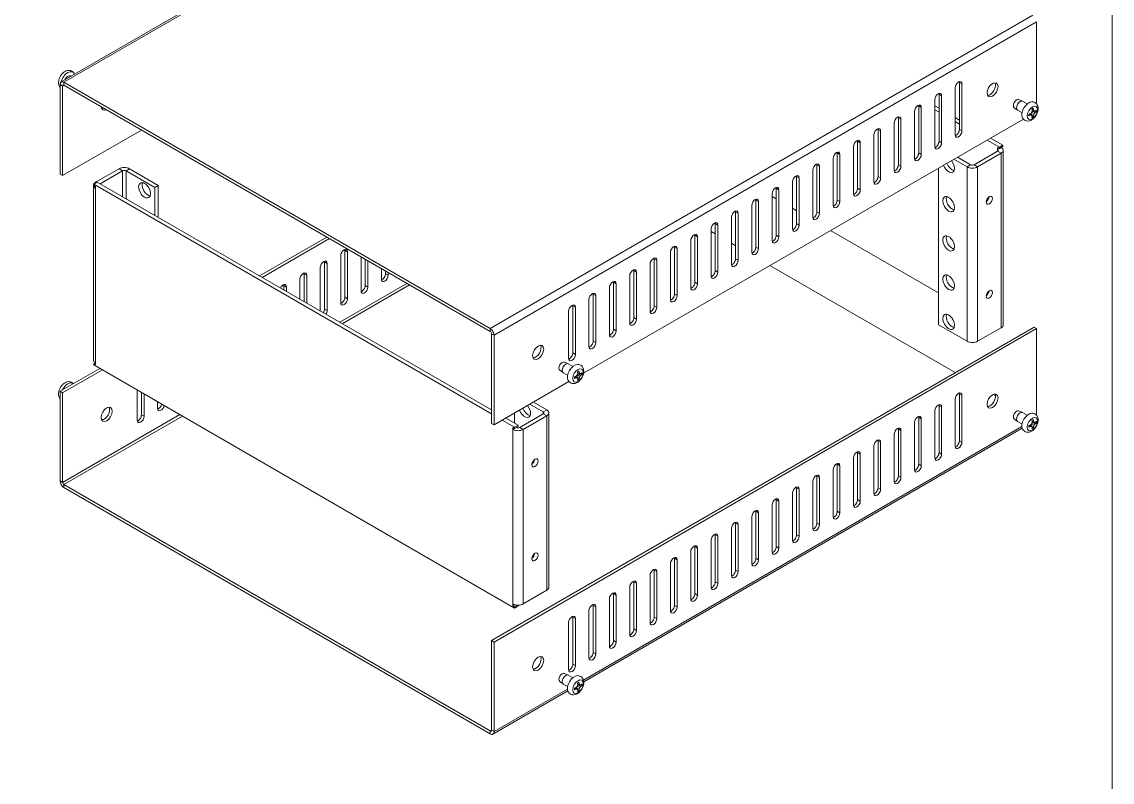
# Model space of a CAD drawing. Header units: millimetres. Extents: x 13 to 985, y 13 to 758.
# Drawn here: x 678.7 to 975.2, y 418.4 to 625 of the extents above; entities that cross this region are included whole.
import ezdxf

# ---------------------------------------------------------------- set-up
doc = ezdxf.new("R2010")
doc.units = ezdxf.units.MM
doc.header["$LTSCALE"] = 3.571429
for name, color, linetype, lineweight in [('Sketch Geometry (ANSI)', 7, 'Continuous', 9), ('Visible (ANSI)', 7, 'Continuous', 9), ('Visible Narrow (ANSI)', 7, 'Continuous', 9)]:
    doc.layers.add(name, color=color, linetype=linetype, lineweight=lineweight)

# ---------------------------------------------------------------- blocks, each defined once
blk = doc.blocks.new('Borders Default Border')
at = {"layer": 'Sketch Geometry (ANSI)', "flags": 128}
blk.add_lwpolyline([(6.35, 6.35), (6.35, 209.55), (273.05, 209.55), (273.05, 6.35), (6.35, 6.35)], dxfattribs=at)

msp = doc.modelspace()

# ---------------------------------------------------------------- linework, layer by layer
at = {"layer": 'Visible (ANSI)'}
for p, q in [((836.91265, 693.83493), (689.37987, 608.65684)), ((954.62775, 625.00477), (954.62775, 602.68122)), ((689.06875, 607.96915), (689.06875, 583.64229)), ((690.13099, 608.58243), (806.03274, 541.66652)), ((691.87529, 610.24221), (692.00055, 610.16988)), ((933.62646, 595.75887), (933.62646, 608.53558)), ((934.33462, 608.12673), (934.33462, 595.35002)), ((689.77691, 583.23343), (689.77691, 607.5603)), ((690.13099, 607.76472), (806.03274, 540.84882)), ((928.09398, 592.56469), (928.09398, 605.34141)), ((928.80214, 604.93255), (928.80214, 592.15584)), ((932.49046, 594.28529), (932.49046, 607.062)), ((922.5615, 589.37051), (922.5615, 602.14723)), ((926.95798, 591.09111), (926.95798, 603.86783)), ((926.95798, 602.16701), (928.09398, 601.51114)), ((949.79027, 603.87051), (950.78917, 603.42844)), ((952.06516, 602.69481), (950.83342, 603.40596)), ((917.02903, 586.17634), (917.02903, 598.95305)), ((921.4255, 587.89693), (921.4255, 600.67365)), ((923.26966, 601.73837), (923.26966, 588.96166)), ((926.95798, 601.07673), (928.09398, 600.42086)), ((932.49046, 598.97283), (933.62646, 598.31696)), ((948.52206, 601.67389), (949.40435, 601.02986)), ((950.67769, 600.29163), (949.44594, 601.00278)), ((952.9607, 599.62593), (952.61927, 599.90929)), ((953.28367, 599.64438), (952.87294, 600.02972)), ((953.27112, 600.37648), (953.12643, 599.886)), ((953.78318, 599.59807), (953.12643, 599.886)), ((953.12643, 599.886), (953.12643, 599.7919)), ((953.92869, 600.01678), (953.28367, 600.38919)), ((953.64083, 600.77695), (953.2884, 600.40641)), ((953.78318, 601.05052), (953.36707, 601.20453)), ((953.92869, 600.76159), (953.38961, 600.92462)), ((953.72232, 600.824), (953.64083, 600.77695)), ((954.21855, 600.35215), (953.64083, 600.77695)), ((831.43714, 529.55377), (951.02425, 598.59742)), ((915.89302, 584.70275), (915.89302, 597.47947)), ((917.73718, 598.54419), (917.73718, 585.76748)), ((932.49046, 597.88256), (933.62646, 597.22668)), ((711.19867, 595.60129), (689.77691, 583.23343)), ((910.36054, 581.50858), (910.36054, 594.28529)), ((911.49655, 582.98216), (911.49655, 595.75887)), ((912.2047, 595.35002), (912.2047, 582.5733)), ((942.08247, 593.43488), (945.43646, 591.49846)), ((904.82806, 578.3144), (904.82806, 591.09111)), ((905.96407, 579.78798), (905.96407, 592.56469)), ((906.67222, 592.15584), (906.67222, 579.37912)), ((941.13826, 592.88974), (944.49225, 590.95332)), ((944.49225, 590.61261), (944.02015, 590.88518)), ((944.02015, 590.88518), (944.02015, 590.37411)), ((944.02015, 590.37411), (944.46275, 590.62964)), ((944.49225, 590.95332), (945.43646, 591.49846)), ((944.49225, 590.61261), (945.43646, 591.15774)), ((944.49225, 590.95332), (944.49225, 590.61261)), ((945.43646, 591.49846), (945.43646, 591.15774)), ((945.55101, 590.10154), (945.55101, 542.70845)), ((899.29559, 575.12022), (899.29559, 587.89693)), ((900.43159, 576.5938), (900.43159, 589.37051)), ((901.13975, 588.96166), (901.13975, 576.18495)), ((935.74356, 585.59562), (932.12401, 587.68536)), ((936.68777, 586.14076), (933.06822, 588.2305)), ((937.63198, 586.14076), (944.02015, 589.82897)), ((938.57619, 585.59562), (944.96436, 589.28383)), ((705.12032, 585.08455), (698.73215, 581.39634)), ((706.06453, 584.53941), (699.94192, 581.00452)), ((707.00874, 584.53941), (714.81322, 580.03349)), ((707.95295, 585.08455), (715.75743, 580.57863)), ((893.76311, 571.92604), (893.76311, 584.70275)), ((894.89911, 573.39962), (894.89911, 586.17634)), ((895.60727, 585.76748), (895.60727, 572.99077)), ((927.93907, 585.26919), (927.93907, 542.70845)), ((689.06875, 583.64229), (689.77691, 583.23343)), ((699.20425, 581.43041), (698.26004, 580.88527)), ((699.20425, 581.43041), (806.38682, 519.54852)), ((888.23063, 568.73186), (888.23063, 581.50858)), ((889.36663, 570.20544), (889.36663, 582.98216)), ((890.07479, 582.5733), (890.07479, 569.79659)), ((698.14549, 580.57863), (698.14549, 533.18554)), ((698.26004, 580.54455), (698.26004, 580.88527)), ((698.26004, 580.88527), (806.38682, 518.45825)), ((698.73215, 580.27199), (698.26004, 580.54455)), ((698.73215, 579.76092), (698.73215, 580.27199)), ((715.75743, 580.57863), (714.81322, 580.03349)), ((714.81322, 580.03349), (714.81322, 572.41857)), ((715.75743, 580.57863), (715.75743, 571.87343)), ((882.69815, 565.53768), (882.69815, 578.3144)), ((883.83415, 567.01127), (883.83415, 579.78798)), ((884.54231, 579.37912), (884.54231, 566.60241)), ((878.30167, 563.81709), (878.30167, 576.5938)), ((879.00983, 576.18495), (879.00983, 563.40823)), ((882.69815, 577.53351), (883.83415, 576.87764)), ((872.76919, 560.62291), (872.76919, 573.39962)), ((873.47735, 572.99077), (873.47735, 560.21405)), ((877.16567, 562.34351), (877.16567, 575.12022)), ((888.23063, 574.33933), (889.36663, 573.68346)), ((867.23671, 557.42873), (867.23671, 570.20544)), ((867.94487, 569.79659), (867.94487, 557.01988)), ((871.63319, 559.14933), (871.63319, 571.92604)), ((743.33468, 555.9517), (761.60423, 566.49963)), ((861.70423, 554.23455), (861.70423, 567.01127)), ((862.41239, 566.60241), (862.41239, 553.8257)), ((866.10071, 555.95515), (866.10071, 568.73186)), ((866.10071, 568.03226), (867.23671, 567.37639)), ((898.61932, 568.34142), (927.93907, 551.41365)), ((744.04283, 555.54284), (762.31239, 566.09077)), ((856.17175, 551.04037), (856.17175, 563.81709)), ((856.87991, 563.40823), (856.87991, 550.63152)), ((860.56823, 552.76097), (860.56823, 565.53768)), ((871.63319, 564.83808), (872.76919, 564.18221)), ((765.38008, 548.69684), (765.38008, 561.47355)), ((766.51608, 550.17042), (766.51608, 562.94713)), ((767.22424, 562.53828), (767.22424, 549.76156)), ((770.91256, 551.89101), (770.91256, 561.12546)), ((772.04856, 553.3646), (772.04856, 560.46959)), ((850.63927, 547.8462), (850.63927, 560.62291)), ((855.03575, 549.56679), (855.03575, 562.34351)), ((759.8476, 546.41795), (759.8476, 558.27937)), ((760.9836, 546.97624), (760.9836, 559.75295)), ((761.69176, 559.3441), (761.69176, 546.56738)), ((772.75672, 560.06073), (772.75672, 552.95574)), ((776.44504, 555.08519), (776.44504, 557.93128)), ((849.50327, 546.37261), (849.50327, 559.14933)), ((851.34743, 560.21405), (851.34743, 547.43734)), ((882.09228, 558.79953), (932.49784, 529.69786)), ((754.31512, 549.61213), (754.31512, 555.08519)), ((755.45113, 548.95626), (755.45113, 556.55877)), ((756.15928, 556.14992), (756.15928, 548.54741)), ((777.58104, 556.55877), (777.58104, 557.27541)), ((778.2892, 556.86656), (778.2892, 556.14992)), ((843.97079, 543.17844), (843.97079, 555.95515)), ((845.1068, 544.65202), (845.1068, 557.42873)), ((845.81495, 557.01988), (845.81495, 544.24316)), ((749.91865, 552.15044), (749.91865, 553.3646)), ((750.6268, 552.95574), (750.6268, 551.74158)), ((838.43831, 539.98426), (838.43831, 552.76097)), ((839.57432, 541.45784), (839.57432, 554.23455)), ((840.28247, 553.8257), (840.28247, 541.04898)), ((832.90583, 536.79008), (832.90583, 549.56679)), ((834.04184, 538.26366), (834.04184, 551.04037)), ((834.74999, 550.63152), (834.74999, 537.85481)), ((827.37336, 533.5959), (827.37336, 546.37261)), ((828.50936, 535.06948), (828.50936, 547.8462)), ((829.21752, 547.43734), (829.21752, 534.66063)), ((935.74356, 538.20253), (927.93907, 542.70845)), ((953.9196, 542.06572), (806.38682, 456.88763)), ((806.38682, 540.23553), (806.38682, 515.90867)), ((954.62775, 541.65687), (807.09498, 456.47878)), ((807.09498, 539.82668), (807.09498, 515.49982)), ((944.96436, 541.89074), (938.57619, 538.20253)), ((954.62775, 541.65687), (953.9196, 542.06572)), ((954.62775, 518.10675), (954.62775, 541.65687)), ((689.06875, 524.62125), (699.87152, 530.85823)), ((698.70295, 532.38504), (698.26004, 532.12933)), ((698.73215, 531.85676), (698.26004, 532.12933)), ((698.26004, 532.12933), (698.26004, 531.78862)), ((698.26004, 531.78862), (812.65696, 465.74153)), ((698.73215, 532.36783), (698.73215, 531.85676)), ((826.23157, 532.53386), (827.23047, 532.09179)), ((828.50646, 531.35816), (827.27471, 532.06931)), ((689.77691, 524.21239), (700.57968, 530.44938)), ((824.96336, 530.33724), (825.84565, 529.69321)), ((827.11898, 528.95498), (825.88724, 529.66613)), ((829.402, 528.28928), (829.06056, 528.57264)), ((829.72497, 528.30773), (829.31424, 528.69307)), ((829.71242, 529.03983), (829.56773, 528.54935)), ((830.22448, 528.26142), (829.56773, 528.54935)), ((829.56773, 528.54935), (829.56773, 528.45525)), ((830.36999, 528.68013), (829.72497, 529.05253)), ((830.08213, 529.4403), (829.7297, 529.06976)), ((830.22448, 529.71387), (829.80837, 529.86788)), ((830.36999, 529.42494), (829.83091, 529.58797)), ((830.16361, 529.48735), (830.08213, 529.4403)), ((830.65985, 529.0155), (830.08213, 529.4403)), ((710.05529, 516.75505), (710.05529, 524.97863)), ((807.09498, 515.49982), (827.46555, 527.26077)), ((689.06875, 500.29439), (689.06875, 524.62125)), ((689.06875, 524.62125), (689.77691, 524.21239)), ((689.77691, 499.88553), (689.77691, 524.21239)), ((711.19129, 518.22863), (711.19129, 524.32276)), ((711.89945, 523.9139), (711.89945, 517.81978)), ((932.49046, 509.71082), (932.49046, 522.48754)), ((933.62646, 511.18441), (933.62646, 523.96112)), ((934.33462, 523.55226), (934.33462, 510.77555)), ((942.77999, 523.76146), (943.42353, 523.38991)), ((715.58777, 519.94923), (715.58777, 521.78445)), ((816.8419, 521.1272), (820.46144, 519.03746)), ((821.40565, 519.5826), (817.78611, 521.67234)), ((926.95798, 506.51665), (926.95798, 519.29336)), ((928.09398, 507.99023), (928.09398, 520.76694)), ((928.80214, 520.35809), (928.80214, 507.58137)), ((949.79027, 519.29604), (950.78917, 518.85397)), ((809.30297, 516.7746), (812.65696, 514.83818)), ((810.24718, 517.31974), (813.60117, 515.38332)), ((812.65696, 515.92846), (812.65696, 518.71103)), ((820.46144, 518.49232), (814.07328, 514.80411)), ((815.01749, 514.25897), (821.40565, 517.94718)), ((821.99231, 471.3718), (821.99231, 518.76489)), ((921.4255, 503.32247), (921.4255, 516.09918)), ((922.5615, 504.79605), (922.5615, 517.57276)), ((923.26966, 517.16391), (923.26966, 504.38719)), ((948.52206, 517.09943), (949.40435, 516.4554)), ((950.67769, 515.71717), (949.44594, 516.42832)), ((952.06516, 518.12035), (950.83342, 518.83149)), ((953.64083, 516.20249), (953.2884, 515.83194)), ((953.78318, 516.47605), (953.36707, 516.63006)), ((953.92869, 516.18712), (953.38961, 516.35015)), ((953.72232, 516.24953), (953.64083, 516.20249)), ((954.21855, 515.77769), (953.64083, 516.20249)), ((807.09498, 515.49982), (806.38682, 515.90867)), ((812.65696, 514.49746), (812.18486, 514.77003)), ((812.18486, 514.77003), (812.18486, 514.25897)), ((812.18486, 514.25897), (812.62745, 514.5145)), ((813.60117, 515.38332), (812.65696, 514.83818)), ((813.60117, 515.0426), (812.65696, 514.49746)), ((812.65696, 514.83818), (812.65696, 514.49746)), ((813.60117, 515.38332), (813.60117, 515.0426)), ((950.71087, 514.56053), (831.47272, 445.71835)), ((917.02903, 501.60187), (917.02903, 514.37858)), ((917.73718, 513.96973), (917.73718, 501.19302)), ((952.9607, 515.05147), (952.61927, 515.33482)), ((953.28367, 515.06992), (952.87294, 515.45526)), ((953.27112, 515.80201), (953.12643, 515.31153)), ((953.78318, 515.0236), (953.12643, 515.31153)), ((953.12643, 515.31153), (953.12643, 515.21744)), ((953.92869, 515.44232), (953.28367, 515.81472)), ((911.49655, 498.40769), (911.49655, 511.18441)), ((912.2047, 510.77555), (912.2047, 497.99884)), ((915.89302, 500.12829), (915.89302, 512.905)), ((905.96407, 495.21351), (905.96407, 507.99023)), ((906.67222, 507.58137), (906.67222, 494.80466)), ((910.36054, 496.93411), (910.36054, 509.71082)), ((900.43159, 492.01934), (900.43159, 504.79605)), ((901.13975, 504.38719), (901.13975, 491.61048)), ((904.82806, 493.73993), (904.82806, 506.51665)), ((894.89911, 488.82516), (894.89911, 501.60187)), ((895.60727, 501.19302), (895.60727, 488.4163)), ((899.29559, 490.54575), (899.29559, 503.32247)), ((806.03274, 432.35634), (690.13099, 499.27225)), ((806.03274, 431.53863), (690.13099, 498.45454)), ((889.36663, 485.63098), (889.36663, 498.40769)), ((893.76311, 487.35158), (893.76311, 500.12829)), ((883.83415, 482.4368), (883.83415, 495.21351)), ((888.23063, 484.1574), (888.23063, 496.93411)), ((890.07479, 497.99884), (890.07479, 485.22212)), ((882.69815, 480.96322), (882.69815, 493.73993)), ((884.54231, 494.80466), (884.54231, 482.02795)), ((877.16567, 477.76904), (877.16567, 490.54575)), ((878.30167, 479.24262), (878.30167, 492.01934)), ((879.00983, 491.61048), (879.00983, 478.83377)), ((871.63319, 474.57486), (871.63319, 487.35158)), ((872.76919, 476.04844), (872.76919, 488.82516)), ((873.47735, 488.4163), (873.47735, 475.63959)), ((866.10071, 471.38068), (866.10071, 484.1574)), ((867.23671, 472.85427), (867.23671, 485.63098)), ((867.94487, 485.22212), (867.94487, 472.44541)), ((860.56823, 468.18651), (860.56823, 480.96322)), ((861.70423, 469.66009), (861.70423, 482.4368)), ((862.41239, 482.02795), (862.41239, 469.25123)), ((855.03575, 464.99233), (855.03575, 477.76904)), ((856.17175, 466.46591), (856.17175, 479.24262)), ((856.87991, 478.83377), (856.87991, 466.05705)), ((849.50327, 461.79815), (849.50327, 474.57486)), ((850.63927, 463.27173), (850.63927, 476.04844)), ((851.34743, 475.63959), (851.34743, 462.86288)), ((845.1068, 460.07755), (845.1068, 472.85427)), ((845.81495, 472.44541), (845.81495, 459.6687)), ((821.40565, 470.55409), (815.01749, 466.86588)), ((839.57432, 456.88337), (839.57432, 469.66009)), ((840.28247, 469.25123), (840.28247, 456.47452)), ((843.97079, 458.60397), (843.97079, 471.38068)), ((812.18486, 466.35481), (812.18486, 466.86588)), ((812.69839, 466.65129), (812.18486, 466.35481)), ((812.65696, 466.08224), (812.18486, 466.35481)), ((813.43455, 466.53118), (812.65696, 466.08224)), ((813.60117, 466.28667), (812.65696, 465.74153)), ((812.65696, 465.74153), (812.65696, 466.08224)), ((813.60117, 466.28667), (813.60117, 466.52717)), ((834.04184, 453.68919), (834.04184, 466.46591)), ((834.74999, 466.05705), (834.74999, 453.28034)), ((838.43831, 455.40979), (838.43831, 468.18651)), ((828.50936, 450.49502), (828.50936, 463.27173)), ((829.21752, 462.86288), (829.21752, 450.08616)), ((832.90583, 452.21561), (832.90583, 464.99233)), ((827.37336, 449.02144), (827.37336, 461.79815)), ((807.09498, 456.47878), (806.38682, 456.88763)), ((806.38682, 456.88763), (806.38682, 432.56077)), ((807.09498, 432.15191), (807.09498, 456.47878)), ((826.23157, 447.95939), (827.23047, 447.51732)), ((824.96336, 445.76278), (825.84565, 445.11875)), ((827.11898, 444.38052), (825.88724, 445.09167)), ((828.50646, 446.7837), (827.27471, 447.49484)), ((830.08213, 444.86584), (829.7297, 444.49529)), ((830.22448, 445.1394), (829.80837, 445.29341)), ((830.36999, 444.85047), (829.83091, 445.0135)), ((830.16361, 444.91288), (830.08213, 444.86584)), ((830.65985, 444.44104), (830.08213, 444.86584)), ((827.15217, 443.22388), (806.78385, 431.46423)), ((829.402, 443.71482), (829.06056, 443.99817)), ((829.72497, 443.73327), (829.31424, 444.11861)), ((829.71242, 444.46536), (829.56773, 443.97488)), ((830.22448, 443.68695), (829.56773, 443.97488)), ((829.56773, 443.97488), (829.56773, 443.88079)), ((830.36999, 444.10567), (829.72497, 444.47807))]:
    msp.add_line(p, q, dxfattribs=at)
for centre, major_axis, ratio, start_param, end_param in [((691.18155, 609.04062), (1.33751, 2.31664), 0.577350269, 5.803042703, 8.334128536), ((690.13099, 607.35587), (-0.75111, 1.30097), 0.577350269, 5.497787144, 7.068583471), ((691.18155, 609.04062), (0.69374, 1.20159), 0.577350269, 0, 1.738166395), ((933.41254, 607.59437), (0.65201, 1.12931), 0.577350269, 5.497787144, 8.639379797), ((932.70438, 608.00322), (0.65201, 1.12931), 0.577350269, 5.497787144, 5.709110661), ((941.93256, 606.94275), (-1.05886, -1.834), 0.577350269, 0.340963546, 2.800629107), ((690.13099, 607.35587), (-0.25037, 0.43366), 0.577350269, 5.497787144, 7.068583471), ((927.88006, 604.40019), (0.65201, 1.12931), 0.577350269, 5.497787144, 8.639379797), ((927.1719, 604.80904), (0.65201, 1.12931), 0.577350269, 5.497787144, 5.709110661), ((922.34758, 601.20601), (0.65201, 1.12931), 0.577350269, 5.497787144, 8.639379797), ((921.63942, 601.61486), (0.65201, 1.12931), 0.577350269, 5.497787144, 5.709110661), ((949.19547, 602.74951), (-0.63533, -1.10042), 0.577350269, 3.203496009, 6.221281952), ((950.13968, 602.20437), (-0.69374, -1.20159), 0.577350269, 3.141592654, 6.283185307), ((952.51496, 600.833), (-1.33751, -2.31664), 0.577350269, 3.47448162, 5.95029634), ((701.76395, 602.93087), (-1.05886, -1.834), 0.577350269, 5.590925984, 6.97544463), ((701.05579, 603.33972), (-1.05886, -1.834), 0.577350269, 0.340963546, 0.692259323), ((916.8151, 598.01183), (0.65201, 1.12931), 0.577350269, 5.497787144, 8.639379797), ((916.10695, 598.42069), (0.65201, 1.12931), 0.577350269, 5.497787144, 5.709110661), ((953.54266, 600.23966), (-0.73086, -1.26588), 0.577350269, 5.317558297, 5.67801599), ((946.97449, 602.90842), (9.44851, 1.32592), 0.468323199, 5.273209549, 5.331149457), ((946.97449, 605.15517), (-9.41004, 1.57588), 0.668834843, 2.308786694, 2.366726601), ((947.22296, 603.41277), (8.27068, 4.83772), 0.641657141, 5.060269541, 5.109403251), ((947.22296, 605.02634), (-8.67485, 4.06875), 0.410303178, 2.46784824, 2.516981949), ((947.63482, 604.12613), (0.05425, 9.58148), 0.641657141, 4.31537471, 4.36450842), ((947.63482, 604.78855), (-5.94262, 7.51618), 0.209791533, 3.757662593, 3.806796302), ((953.54266, 600.23966), (-0.73086, -1.26588), 0.577350269, 3.746761971, 4.107219663), ((947.94736, 604.59348), (-3.57597, 8.84561), 0.468323199, 4.093628504, 4.151568412), ((947.94736, 604.59348), (-3.57597, 8.84561), 0.468323199, 3.848973725, 3.906913633), ((953.54266, 600.23966), (0.73086, 1.26588), 0.577350269, 3.746761971, 4.107219663), ((946.00162, 603.47011), (6.06978, -7.3614), 0.668834843, 0.774866052, 0.83280596), ((946.00162, 603.47011), (6.06978, -7.3614), 0.668834843, 0.530211273, 0.58815118), ((946.23742, 603.31934), (7.86107, -5.47827), 0.410303178, 0.624610704, 0.673744414), ((946.23742, 603.98177), (2.44227, -9.26515), 0.842168785, 0.872216521, 0.92135023), ((946.64928, 603.08155), (9.48052, -1.38837), 0.209791533, 5.617981658, 5.667115368), ((946.64928, 604.69513), (-9.24499, -2.51751), 0.842168785, 2.220242423, 2.269376133), ((946.97449, 602.90842), (9.44851, 1.32592), 0.468323199, 5.517864328, 5.575804236), ((946.97449, 605.15517), (-9.41004, 1.57588), 0.668834843, 2.553441473, 2.611381381), ((953.54266, 600.23966), (0.73086, 1.26588), 0.577350269, 5.317558297, 5.67801599), ((911.28262, 594.81765), (0.65201, 1.12931), 0.577350269, 5.497787144, 8.639379797), ((910.57447, 595.22651), (0.65201, 1.12931), 0.577350269, 5.497787144, 5.709110661), ((933.41254, 594.81765), (-0.65201, -1.12931), 0.577350269, 5.497787144, 8.639379797), ((932.70438, 595.22651), (0.65201, 1.12931), 0.577350269, 3.7156673, 5.497787144), ((905.75014, 591.62347), (0.65201, 1.12931), 0.577350269, 5.497787144, 8.639379797), ((905.04199, 592.03233), (0.65201, 1.12931), 0.577350269, 5.497787144, 5.709110661), ((927.88006, 591.62347), (-0.65201, -1.12931), 0.577350269, 5.497787144, 8.639379797), ((927.1719, 592.03233), (0.65201, 1.12931), 0.577350269, 3.7156673, 5.497787144), ((943.54804, 590.10154), (0.66766, 0), 0.577350269, 5.497787144, 7.068583471), ((943.54804, 590.10154), (2.00297, 0), 0.577350269, 5.497787144, 7.04774863), ((900.21767, 588.4293), (0.65201, 1.12931), 0.577350269, 5.497787144, 8.639379797), ((899.50951, 588.83815), (0.65201, 1.12931), 0.577350269, 5.497787144, 5.709110661), ((922.34758, 588.4293), (-0.65201, -1.12931), 0.577350269, 5.497787144, 8.639379797), ((921.63942, 588.83815), (0.65201, 1.12931), 0.577350269, 3.7156673, 5.497787144), ((930.70531, 586.10243), (1.1371, -1.96952), 0.577350269, 4.417244937, 8.149125678), ((706.53663, 584.26684), (2.00297, 0), 0.577350269, 0.785398163, 2.35619449), ((706.53663, 584.26684), (0.66766, 0), 0.577350269, 0.785398163, 2.35619449), ((894.68519, 585.23512), (0.65201, 1.12931), 0.577350269, 5.497787144, 8.639379797), ((893.97703, 585.64397), (0.65201, 1.12931), 0.577350269, 5.497787144, 5.709110661), ((916.8151, 585.23512), (-0.65201, -1.12931), 0.577350269, 5.497787144, 8.639379797), ((916.10695, 585.64397), (0.65201, 1.12931), 0.577350269, 3.7156673, 5.497787144), ((931.64952, 586.64757), (1.1371, -1.96952), 0.577350269, 4.417244937, 5.855042496), ((937.15987, 586.41333), (-2.00297, 0), 0.577350269, 0.785398163, 2.35619449), ((937.15987, 586.41333), (-0.66766, 0), 0.577350269, 0.785398163, 2.35619449), ((700.14846, 580.57863), (-2.00297, 0), 0.577350269, 5.497787144, 7.068583471), ((712.99119, 579.77369), (1.1371, -1.96952), 0.577350269, 3.569735465, 5.855042496), ((889.15271, 582.04094), (0.65201, 1.12931), 0.577350269, 5.497787144, 8.639379797), ((888.44455, 582.44979), (0.65201, 1.12931), 0.577350269, 5.497787144, 5.709110661), ((911.28262, 582.04094), (-0.65201, -1.12931), 0.577350269, 5.497787144, 8.639379797), ((910.57447, 582.44979), (0.65201, 1.12931), 0.577350269, 3.7156673, 5.497787144), ((883.62023, 578.84676), (0.65201, 1.12931), 0.577350269, 5.497787144, 8.639379797), ((882.91207, 579.25562), (0.65201, 1.12931), 0.577350269, 5.497787144, 5.709110661), ((905.75014, 578.84676), (-0.65201, -1.12931), 0.577350269, 5.497787144, 8.639379797), ((905.04199, 579.25562), (0.65201, 1.12931), 0.577350269, 3.7156673, 5.497787144), ((878.08775, 575.65258), (0.65201, 1.12931), 0.577350269, 5.497787144, 8.639379797), ((877.37959, 576.06144), (0.65201, 1.12931), 0.577350269, 5.497787144, 5.709110661), ((900.21767, 575.65258), (-0.65201, -1.12931), 0.577350269, 5.497787144, 8.639379797), ((899.50951, 576.06144), (0.65201, 1.12931), 0.577350269, 3.7156673, 5.497787144), ((931.64952, 576.0003), (1.1371, -1.96952), 0.577350269, 3.569735465, 5.855042496), ((940.82606, 577.06503), (0.60506, 1.048), 0.577350269, 4.036667279, 5.388110682), ((872.55527, 572.4584), (0.65201, 1.12931), 0.577350269, 5.497787144, 8.639379797), ((871.84711, 572.86726), (0.65201, 1.12931), 0.577350269, 5.497787144, 5.709110661), ((894.68519, 572.4584), (-0.65201, -1.12931), 0.577350269, 5.497787144, 8.639379797), ((893.97703, 572.86726), (0.65201, 1.12931), 0.577350269, 3.7156673, 5.497787144), ((867.02279, 569.26423), (0.65201, 1.12931), 0.577350269, 5.497787144, 8.639379797), ((866.31463, 569.67308), (0.65201, 1.12931), 0.577350269, 5.497787144, 5.709110661), ((889.15271, 569.26423), (-0.65201, -1.12931), 0.577350269, 5.497787144, 8.639379797), ((888.44455, 569.67308), (0.65201, 1.12931), 0.577350269, 3.7156673, 5.497787144), ((861.49031, 566.07005), (0.65201, 1.12931), 0.577350269, 5.497787144, 8.639379797), ((860.78215, 566.4789), (0.65201, 1.12931), 0.577350269, 5.497787144, 5.709110661), ((883.62023, 566.07005), (-0.65201, -1.12931), 0.577350269, 5.497787144, 8.639379797), ((882.91207, 566.4789), (0.65201, 1.12931), 0.577350269, 3.7156673, 5.497787144), ((931.64952, 565.35304), (1.1371, -1.96952), 0.577350269, 3.569735465, 5.855042496), ((855.95783, 562.87587), (0.65201, 1.12931), 0.577350269, 5.497787144, 8.639379797), ((855.24967, 563.28472), (0.65201, 1.12931), 0.577350269, 5.497787144, 5.709110661), ((878.08775, 562.87587), (-0.65201, -1.12931), 0.577350269, 5.497787144, 8.639379797), ((877.37959, 563.28472), (0.65201, 1.12931), 0.577350269, 3.7156673, 5.497787144), ((766.30216, 562.00591), (0.65201, 1.12931), 0.577350269, 5.497787144, 8.639379797), ((765.594, 562.41477), (0.65201, 1.12931), 0.577350269, 5.497787144, 5.709110661), ((850.42535, 559.68169), (0.65201, 1.12931), 0.577350269, 5.497787144, 8.639379797), ((849.71719, 560.09055), (0.65201, 1.12931), 0.577350269, 5.497787144, 5.709110661), ((871.84711, 560.09055), (0.65201, 1.12931), 0.577350269, 3.7156673, 5.497787144), ((760.76968, 558.81173), (0.65201, 1.12931), 0.577350269, 5.497787144, 8.639379797), ((760.06153, 559.22059), (0.65201, 1.12931), 0.577350269, 5.497787144, 5.709110661), ((844.89287, 556.48751), (0.65201, 1.12931), 0.577350269, 5.497787144, 8.639379797), ((844.18472, 556.89637), (0.65201, 1.12931), 0.577350269, 5.497787144, 5.709110661), ((872.55527, 559.68169), (-0.65201, -1.12931), 0.577350269, 5.497787144, 8.639379797), ((755.2372, 555.61756), (0.65201, 1.12931), 0.577350269, 5.497787144, 8.639379797), ((754.52905, 556.02641), (0.65201, 1.12931), 0.577350269, 5.497787144, 5.709110661), ((777.36712, 555.61756), (-0.65201, -1.12931), 0.577350269, 5.497787144, 8.639379797), ((776.65896, 556.02641), (0.65201, 1.12931), 0.577350269, 3.7156673, 5.497787144), ((839.36039, 553.29333), (0.65201, 1.12931), 0.577350269, 5.497787144, 8.639379797), ((867.02279, 556.48751), (-0.65201, -1.12931), 0.577350269, 5.497787144, 8.639379797), ((866.31463, 556.89637), (0.65201, 1.12931), 0.577350269, 3.7156673, 5.497787144), ((931.64952, 554.70578), (1.1371, -1.96952), 0.577350269, 3.569735465, 5.855042496), ((749.70472, 552.42338), (0.65201, 1.12931), 0.577350269, 5.497787144, 7.953385187), ((748.99657, 552.83223), (0.65201, 1.12931), 0.577350269, 5.497787144, 5.709110661), ((771.83464, 552.42338), (-0.65201, -1.12931), 0.577350269, 5.497787144, 8.639379797), ((771.12648, 552.83223), (0.65201, 1.12931), 0.577350269, 3.7156673, 5.497787144), ((838.65224, 553.70219), (0.65201, 1.12931), 0.577350269, 5.497787144, 5.709110661), ((861.49031, 553.29333), (-0.65201, -1.12931), 0.577350269, 5.497787144, 8.639379797), ((860.78215, 553.70219), (0.65201, 1.12931), 0.577350269, 3.7156673, 5.497787144), ((940.82606, 551.5116), (0.60506, 1.048), 0.577350269, 4.036667279, 5.388110682), ((766.30216, 549.2292), (-0.65201, -1.12931), 0.577350269, 5.497787144, 8.639379797), ((765.594, 549.63805), (0.65201, 1.12931), 0.577350269, 3.7156673, 5.497787144), ((833.82791, 550.09916), (0.65201, 1.12931), 0.577350269, 5.497787144, 8.639379797), ((833.11976, 550.50801), (0.65201, 1.12931), 0.577350269, 5.497787144, 5.709110661), ((855.95783, 550.09916), (-0.65201, -1.12931), 0.577350269, 5.497787144, 8.639379797), ((855.24967, 550.50801), (0.65201, 1.12931), 0.577350269, 3.7156673, 5.497787144), ((760.06153, 546.44388), (0.65201, 1.12931), 0.577350269, 4.612985428, 5.497787144), ((760.76968, 546.03502), (-0.65201, -1.12931), 0.577350269, 1.471392774, 2.35619449), ((828.29544, 546.90498), (0.65201, 1.12931), 0.577350269, 5.497787144, 8.639379797), ((827.58728, 547.31383), (0.65201, 1.12931), 0.577350269, 5.497787144, 5.709110661), ((850.42535, 546.90498), (-0.65201, -1.12931), 0.577350269, 5.497787144, 8.639379797), ((849.71719, 547.31383), (0.65201, 1.12931), 0.577350269, 3.7156673, 5.497787144), ((931.64952, 544.05852), (1.1371, -1.96952), 0.577350269, 3.569735465, 5.855042496), ((844.89287, 543.7108), (-0.65201, -1.12931), 0.577350269, 5.497787144, 8.639379797), ((844.18472, 544.11965), (0.65201, 1.12931), 0.577350269, 3.7156673, 5.497787144), ((943.54804, 542.70845), (2.00297, 0), 0.577350269, 5.497787144, 6.283185307), ((806.03274, 540.43996), (0.75111, -1.30097), 0.577350269, 0.785398163, 2.35619449), ((806.03274, 540.43996), (0.25037, -0.43366), 0.577350269, 0.785398163, 2.35619449), ((839.36039, 540.51662), (-0.65201, -1.12931), 0.577350269, 5.497787144, 8.639379797), ((838.65224, 540.92548), (0.65201, 1.12931), 0.577350269, 3.7156673, 5.497787144), ((818.37386, 535.6061), (-1.05886, -1.834), 0.577350269, 0.340963546, 2.800629107), ((833.82791, 537.32244), (-0.65201, -1.12931), 0.577350269, 5.497787144, 8.639379797), ((833.11976, 537.7313), (0.65201, 1.12931), 0.577350269, 3.7156673, 5.497787144), ((937.15987, 539.02024), (-2.00297, 0), 0.577350269, 0.785398163, 2.35619449), ((828.29544, 534.12826), (-0.65201, -1.12931), 0.577350269, 5.497787144, 8.639379797), ((827.58728, 534.53712), (0.65201, 1.12931), 0.577350269, 3.7156673, 5.497787144), ((700.14846, 533.18554), (-2.00297, 0), 0.577350269, 0, 0.785398163), ((825.63677, 531.41286), (-0.63533, -1.10042), 0.577350269, 3.203496009, 6.221281952), ((826.58098, 530.86772), (-0.69374, -1.20159), 0.577350269, 3.141592654, 6.283185307), ((828.95625, 529.49635), (-1.33751, -2.31664), 0.577350269, 3.47448162, 5.95029634), ((829.98396, 528.90301), (-0.73086, -1.26588), 0.577350269, 5.317558297, 5.67801599), ((823.41578, 531.57177), (9.44851, 1.32592), 0.468323199, 5.273209549, 5.331149457), ((823.41578, 533.81852), (-9.41004, 1.57588), 0.668834843, 2.308786694, 2.366726601), ((823.66426, 532.07612), (8.27068, 4.83772), 0.641657141, 5.060269541, 5.109403251), ((823.66426, 533.68969), (-8.67485, 4.06875), 0.410303178, 2.46784824, 2.516981949), ((824.07612, 532.78948), (0.05425, 9.58148), 0.641657141, 4.31537471, 4.36450842), ((824.07612, 533.4519), (-5.94262, 7.51618), 0.209791533, 3.757662593, 3.806796302), ((829.98396, 528.90301), (-0.73086, -1.26588), 0.577350269, 3.746761971, 4.107219663), ((824.38865, 533.25683), (-3.57597, 8.84561), 0.468323199, 4.093628504, 4.151568412), ((824.38865, 533.25683), (-3.57597, 8.84561), 0.468323199, 3.848973725, 3.906913633), ((829.98396, 528.90301), (0.73086, 1.26588), 0.577350269, 3.746761971, 4.107219663), ((822.44291, 532.13346), (6.06978, -7.3614), 0.668834843, 0.774866052, 0.83280596), ((822.44291, 532.13346), (6.06978, -7.3614), 0.668834843, 0.530211273, 0.58815118), ((822.67872, 531.98269), (7.86107, -5.47827), 0.410303178, 0.624610704, 0.673744414), ((822.67872, 532.64512), (2.44227, -9.26515), 0.842168785, 0.872216521, 0.92135023), ((823.09058, 531.7449), (9.48052, -1.38837), 0.209791533, 5.617981658, 5.667115368), ((823.09058, 533.35848), (-9.24499, -2.51751), 0.842168785, 2.220242423, 2.269376133), ((823.41578, 531.57177), (9.44851, 1.32592), 0.468323199, 5.517864328, 5.575804236), ((823.41578, 533.81852), (-9.41004, 1.57588), 0.668834843, 2.553441473, 2.611381381), ((829.98396, 528.90301), (0.73086, 1.26588), 0.577350269, 5.317558297, 5.67801599), ((691.18155, 524.46615), (1.33751, 2.31664), 0.577350269, 6.178697203, 7.958469738), ((933.41254, 523.0199), (0.65201, 1.12931), 0.577350269, 5.497787144, 8.639379797), ((932.70438, 523.42876), (0.65201, 1.12931), 0.577350269, 5.497787144, 5.709110661), ((941.93256, 522.36829), (-1.05886, -1.834), 0.577350269, 0.340963546, 2.800629107), ((701.05579, 518.76526), (-1.05886, -1.834), 0.577350269, 0.340963546, 2.800629107), ((716.50985, 520.48159), (-0.65201, -1.12931), 0.577350269, 5.497787144, 8.39114431), ((715.80169, 520.89045), (0.65201, 1.12931), 0.577350269, 3.7156673, 5.249551656), ((815.4232, 519.54427), (1.1371, -1.96952), 0.577350269, 4.417244937, 8.149125678), ((816.36741, 520.08941), (1.1371, -1.96952), 0.577350269, 4.417244937, 5.855042496), ((819.98934, 518.76489), (0.66766, 0), 0.577350269, 5.497787144, 7.068583471), ((819.98934, 518.76489), (2.00297, 0), 0.577350269, 5.497787144, 7.068583471), ((927.88006, 519.82572), (0.65201, 1.12931), 0.577350269, 5.497787144, 8.639379797), ((927.1719, 520.23458), (0.65201, 1.12931), 0.577350269, 5.497787144, 5.709110661), ((949.19547, 518.17504), (-0.63533, -1.10042), 0.577350269, 3.203496009, 6.221281952), ((950.13968, 517.62991), (-0.69374, -1.20159), 0.577350269, 3.141592654, 6.283185307), ((710.97737, 517.28742), (-0.65201, -1.12931), 0.577350269, 5.497787144, 8.639379797), ((710.26921, 517.69627), (0.65201, 1.12931), 0.577350269, 3.7156673, 5.497787144), ((922.34758, 516.63154), (0.65201, 1.12931), 0.577350269, 5.497787144, 8.639379797), ((921.63942, 517.0404), (0.65201, 1.12931), 0.577350269, 5.497787144, 5.709110661), ((952.51496, 516.25854), (-1.33751, -2.31664), 0.577350269, 3.47448162, 5.95029634), ((947.63482, 519.55166), (0.05425, 9.58148), 0.641657141, 4.31537471, 4.36450842), ((953.54266, 515.66519), (-0.73086, -1.26588), 0.577350269, 3.746761971, 4.107219663), ((947.94736, 520.01902), (-3.57597, 8.84561), 0.468323199, 4.093628504, 4.151568412), ((946.00162, 518.89564), (6.06978, -7.3614), 0.668834843, 0.774866052, 0.83280596), ((946.23742, 518.74487), (7.86107, -5.47827), 0.410303178, 0.624610704, 0.673744414), ((946.64928, 518.50709), (9.48052, -1.38837), 0.209791533, 5.617981658, 5.667115368), ((946.97449, 518.33396), (9.44851, 1.32592), 0.468323199, 5.517864328, 5.575804236), ((946.97449, 520.5807), (-9.41004, 1.57588), 0.668834843, 2.553441473, 2.611381381), ((953.54266, 515.66519), (0.73086, 1.26588), 0.577350269, 5.317558297, 5.67801599), ((813.60117, 515.07668), (2.00297, 0), 0.577350269, 3.926990817, 5.497787144), ((813.60117, 515.07668), (-0.66766, 0), 0.577350269, 0.847938925, 2.35619449), ((916.8151, 513.43737), (0.65201, 1.12931), 0.577350269, 5.497787144, 8.639379797), ((916.10695, 513.84622), (0.65201, 1.12931), 0.577350269, 5.497787144, 5.709110661), ((953.54266, 515.66519), (-0.73086, -1.26588), 0.577350269, 5.317558297, 5.67801599), ((946.97449, 518.33396), (9.44851, 1.32592), 0.468323199, 5.273209549, 5.331149457), ((946.97449, 520.5807), (-9.41004, 1.57588), 0.668834843, 2.308786694, 2.366726601), ((947.22296, 518.8383), (8.27068, 4.83772), 0.641657141, 5.060269541, 5.109403251), ((947.22296, 520.45187), (-8.67485, 4.06875), 0.410303178, 2.46784824, 2.516981949), ((947.63482, 520.21409), (-5.94262, 7.51618), 0.209791533, 3.757662593, 3.806796302), ((947.94736, 520.01902), (-3.57597, 8.84561), 0.468323199, 3.848973725, 3.906913633), ((953.54266, 515.66519), (0.73086, 1.26588), 0.577350269, 3.746761971, 4.107219663), ((946.00162, 518.89564), (6.06978, -7.3614), 0.668834843, 0.530211273, 0.58815118), ((946.23742, 519.4073), (2.44227, -9.26515), 0.842168785, 0.872216521, 0.92135023), ((946.64928, 520.12066), (-9.24499, -2.51751), 0.842168785, 2.220242423, 2.269376133), ((911.28262, 510.24319), (0.65201, 1.12931), 0.577350269, 5.497787144, 8.639379797), ((910.57447, 510.65204), (0.65201, 1.12931), 0.577350269, 5.497787144, 5.709110661), ((933.41254, 510.24319), (-0.65201, -1.12931), 0.577350269, 5.497787144, 8.639379797), ((932.70438, 510.65204), (0.65201, 1.12931), 0.577350269, 3.7156673, 5.497787144), ((905.75014, 507.04901), (0.65201, 1.12931), 0.577350269, 5.497787144, 8.639379797), ((905.04199, 507.45786), (0.65201, 1.12931), 0.577350269, 5.497787144, 5.709110661), ((927.88006, 507.04901), (-0.65201, -1.12931), 0.577350269, 5.497787144, 8.639379797), ((927.1719, 507.45786), (0.65201, 1.12931), 0.577350269, 3.7156673, 5.497787144), ((817.26736, 505.72838), (0.60506, 1.048), 0.577350269, 4.036667279, 5.388110682), ((900.21767, 503.85483), (0.65201, 1.12931), 0.577350269, 5.497787144, 8.639379797), ((899.50951, 504.26369), (0.65201, 1.12931), 0.577350269, 5.497787144, 5.709110661), ((922.34758, 503.85483), (-0.65201, -1.12931), 0.577350269, 5.497787144, 8.639379797), ((921.63942, 504.26369), (0.65201, 1.12931), 0.577350269, 3.7156673, 5.497787144), ((894.68519, 500.66065), (0.65201, 1.12931), 0.577350269, 5.497787144, 8.639379797), ((893.97703, 501.06951), (0.65201, 1.12931), 0.577350269, 5.497787144, 5.709110661), ((916.8151, 500.66065), (-0.65201, -1.12931), 0.577350269, 5.497787144, 8.639379797), ((916.10695, 501.06951), (0.65201, 1.12931), 0.577350269, 3.7156673, 5.497787144), ((690.13099, 499.6811), (-0.75111, 1.30097), 0.577350269, 0.785398163, 2.35619449), ((690.13099, 499.6811), (-0.25037, 0.43366), 0.577350269, 0.785398163, 2.35619449), ((889.15271, 497.46647), (0.65201, 1.12931), 0.577350269, 5.497787144, 8.639379797), ((888.44455, 497.87533), (0.65201, 1.12931), 0.577350269, 5.497787144, 5.709110661), ((910.57447, 497.87533), (0.65201, 1.12931), 0.577350269, 3.7156673, 5.497787144), ((883.62023, 494.2723), (0.65201, 1.12931), 0.577350269, 5.497787144, 8.639379797), ((882.91207, 494.68115), (0.65201, 1.12931), 0.577350269, 5.497787144, 5.709110661), ((905.04199, 494.68115), (0.65201, 1.12931), 0.577350269, 3.7156673, 5.497787144), ((911.28262, 497.46647), (-0.65201, -1.12931), 0.577350269, 5.497787144, 8.639379797), ((878.08775, 491.07812), (0.65201, 1.12931), 0.577350269, 5.497787144, 8.639379797), ((877.37959, 491.48697), (0.65201, 1.12931), 0.577350269, 5.497787144, 5.709110661), ((905.75014, 494.2723), (-0.65201, -1.12931), 0.577350269, 5.497787144, 8.639379797), ((872.55527, 487.88394), (0.65201, 1.12931), 0.577350269, 5.497787144, 8.639379797), ((900.21767, 491.07812), (-0.65201, -1.12931), 0.577350269, 5.497787144, 8.639379797), ((899.50951, 491.48697), (0.65201, 1.12931), 0.577350269, 3.7156673, 5.497787144), ((871.84711, 488.29279), (0.65201, 1.12931), 0.577350269, 5.497787144, 5.709110661), ((894.68519, 487.88394), (-0.65201, -1.12931), 0.577350269, 5.497787144, 8.639379797), ((893.97703, 488.29279), (0.65201, 1.12931), 0.577350269, 3.7156673, 5.497787144), ((867.02279, 484.68976), (0.65201, 1.12931), 0.577350269, 5.497787144, 8.639379797), ((866.31463, 485.09862), (0.65201, 1.12931), 0.577350269, 5.497787144, 5.709110661), ((889.15271, 484.68976), (-0.65201, -1.12931), 0.577350269, 5.497787144, 8.639379797), ((888.44455, 485.09862), (0.65201, 1.12931), 0.577350269, 3.7156673, 5.497787144), ((817.26736, 480.17495), (0.60506, 1.048), 0.577350269, 4.036667279, 5.388110682), ((861.49031, 481.49558), (0.65201, 1.12931), 0.577350269, 5.497787144, 8.639379797), ((860.78215, 481.90444), (0.65201, 1.12931), 0.577350269, 5.497787144, 5.709110661), ((883.62023, 481.49558), (-0.65201, -1.12931), 0.577350269, 5.497787144, 8.639379797), ((882.91207, 481.90444), (0.65201, 1.12931), 0.577350269, 3.7156673, 5.497787144), ((855.95783, 478.3014), (0.65201, 1.12931), 0.577350269, 5.497787144, 8.639379797), ((855.24967, 478.71026), (0.65201, 1.12931), 0.577350269, 5.497787144, 5.709110661), ((878.08775, 478.3014), (-0.65201, -1.12931), 0.577350269, 5.497787144, 8.639379797), ((877.37959, 478.71026), (0.65201, 1.12931), 0.577350269, 3.7156673, 5.497787144), ((850.42535, 475.10723), (0.65201, 1.12931), 0.577350269, 5.497787144, 8.639379797), ((849.71719, 475.51608), (0.65201, 1.12931), 0.577350269, 5.497787144, 5.709110661), ((872.55527, 475.10723), (-0.65201, -1.12931), 0.577350269, 5.497787144, 8.639379797), ((871.84711, 475.51608), (0.65201, 1.12931), 0.577350269, 3.7156673, 5.497787144), ((844.89287, 471.91305), (0.65201, 1.12931), 0.577350269, 5.497787144, 8.639379797), ((844.18472, 472.3219), (0.65201, 1.12931), 0.577350269, 5.497787144, 5.709110661), ((867.02279, 471.91305), (-0.65201, -1.12931), 0.577350269, 5.497787144, 8.639379797), ((866.31463, 472.3219), (0.65201, 1.12931), 0.577350269, 3.7156673, 5.497787144), ((819.98934, 471.3718), (2.00297, 0), 0.577350269, 5.497787144, 6.283185307), ((839.36039, 468.71887), (0.65201, 1.12931), 0.577350269, 5.497787144, 8.639379797), ((838.65224, 469.12772), (0.65201, 1.12931), 0.577350269, 5.497787144, 5.709110661), ((861.49031, 468.71887), (-0.65201, -1.12931), 0.577350269, 5.497787144, 8.639379797), ((860.78215, 469.12772), (0.65201, 1.12931), 0.577350269, 3.7156673, 5.497787144), ((813.60117, 467.68359), (-2.00297, 0), 0.577350269, 0.785398163, 2.35619449), ((833.82791, 465.52469), (0.65201, 1.12931), 0.577350269, 5.497787144, 8.639379797), ((833.11976, 465.93355), (0.65201, 1.12931), 0.577350269, 5.497787144, 5.709110661), ((855.95783, 465.52469), (-0.65201, -1.12931), 0.577350269, 5.497787144, 8.639379797), ((855.24967, 465.93355), (0.65201, 1.12931), 0.577350269, 3.7156673, 5.497787144), ((828.29544, 462.33051), (0.65201, 1.12931), 0.577350269, 5.497787144, 8.639379797), ((827.58728, 462.73937), (0.65201, 1.12931), 0.577350269, 5.497787144, 5.709110661), ((850.42535, 462.33051), (-0.65201, -1.12931), 0.577350269, 5.497787144, 8.639379797), ((849.71719, 462.73937), (0.65201, 1.12931), 0.577350269, 3.7156673, 5.497787144), ((844.89287, 459.13633), (-0.65201, -1.12931), 0.577350269, 5.497787144, 8.639379797), ((844.18472, 459.54519), (0.65201, 1.12931), 0.577350269, 3.7156673, 5.497787144), ((838.65224, 456.35101), (0.65201, 1.12931), 0.577350269, 3.7156673, 5.497787144), ((833.11976, 453.15683), (0.65201, 1.12931), 0.577350269, 3.7156673, 5.497787144), ((839.36039, 455.94216), (-0.65201, -1.12931), 0.577350269, 5.497787144, 8.639379797), ((818.37386, 451.03164), (-1.05886, -1.834), 0.577350269, 0.340963546, 2.800629107), ((833.82791, 452.74798), (-0.65201, -1.12931), 0.577350269, 5.497787144, 8.639379797), ((825.63677, 446.83839), (-0.63533, -1.10042), 0.577350269, 3.203496009, 6.221281952), ((828.29544, 449.5538), (-0.65201, -1.12931), 0.577350269, 5.497787144, 8.639379797), ((827.58728, 449.96265), (0.65201, 1.12931), 0.577350269, 3.7156673, 5.497787144), ((826.58098, 446.29326), (-0.69374, -1.20159), 0.577350269, 3.141592654, 6.283185307), ((828.95625, 444.92189), (-1.33751, -2.31664), 0.577350269, 3.47448162, 5.95029634), ((824.07612, 448.21501), (0.05425, 9.58148), 0.641657141, 4.31537471, 4.36450842), ((829.98396, 444.32854), (-0.73086, -1.26588), 0.577350269, 3.746761971, 4.107219663), ((824.38865, 448.68237), (-3.57597, 8.84561), 0.468323199, 4.093628504, 4.151568412), ((822.44291, 447.55899), (6.06978, -7.3614), 0.668834843, 0.774866052, 0.83280596), ((822.67872, 447.40822), (7.86107, -5.47827), 0.410303178, 0.624610704, 0.673744414), ((823.09058, 447.17044), (9.48052, -1.38837), 0.209791533, 5.617981658, 5.667115368), ((823.41578, 446.99731), (9.44851, 1.32592), 0.468323199, 5.517864328, 5.575804236), ((829.98396, 444.32854), (0.73086, 1.26588), 0.577350269, 5.317558297, 5.67801599), ((829.98396, 444.32854), (-0.73086, -1.26588), 0.577350269, 5.317558297, 5.67801599), ((823.41578, 446.99731), (9.44851, 1.32592), 0.468323199, 5.273209549, 5.331149457), ((823.41578, 449.24405), (-9.41004, 1.57588), 0.668834843, 2.308786694, 2.366726601), ((823.66426, 447.50165), (8.27068, 4.83772), 0.641657141, 5.060269541, 5.109403251), ((823.66426, 449.11522), (-8.67485, 4.06875), 0.410303178, 2.46784824, 2.516981949), ((824.07612, 448.87744), (-5.94262, 7.51618), 0.209791533, 3.757662593, 3.806796302), ((824.38865, 448.68237), (-3.57597, 8.84561), 0.468323199, 3.848973725, 3.906913633), ((829.98396, 444.32854), (0.73086, 1.26588), 0.577350269, 3.746761971, 4.107219663), ((822.44291, 447.55899), (6.06978, -7.3614), 0.668834843, 0.530211273, 0.58815118), ((822.67872, 448.07065), (2.44227, -9.26515), 0.842168785, 0.872216521, 0.92135023), ((823.09058, 448.78401), (-9.24499, -2.51751), 0.842168785, 2.220242423, 2.269376133), ((823.41578, 449.24405), (-9.41004, 1.57588), 0.668834843, 2.553441473, 2.611381381), ((806.03274, 432.7652), (0.25037, -0.43366), 0.577350269, 5.497787144, 7.068583471), ((806.03274, 432.7652), (0.75111, -1.30097), 0.577350269, 5.497787144, 7.068583471)]:
    msp.add_ellipse(centre, major_axis=major_axis, ratio=ratio, start_param=start_param, end_param=end_param, dxfattribs=at)
for centre, major_axis in [((942.64072, 606.5339), (-1.05886, -1.834)), ((712.04698, 579.22855), (-1.1371, 1.96952)), ((930.70531, 575.45516), (-1.1371, 1.96952)), ((941.77027, 576.51989), (-0.60506, -1.048)), ((930.70531, 564.8079), (-1.1371, 1.96952)), ((930.70531, 554.16064), (-1.1371, 1.96952)), ((941.77027, 550.96646), (-0.60506, -1.048)), ((930.70531, 543.51338), (-1.1371, 1.96952)), ((819.08201, 535.19725), (-1.05886, -1.834)), ((942.64072, 521.95943), (1.05886, 1.834)), ((701.76395, 518.3564), (1.05886, 1.834)), ((818.21157, 505.18324), (0.60506, 1.048)), ((818.21157, 479.62981), (0.60506, 1.048)), ((819.08201, 450.62278), (1.05886, 1.834))]:
    msp.add_ellipse(centre, major_axis=major_axis, ratio=0.577350269, dxfattribs=at)
for points, knots in [([(692.8827, 610.97774), (692.77806, 611.16587), (692.63226, 611.34382), (692.29823, 611.60135), (692.12261, 611.69089), (691.75506, 611.8014), (691.56422, 611.82129), (691.16414, 611.80348), (690.95837, 611.75503), (690.52162, 611.59013), (690.29873, 611.45821), (689.86222, 611.12247), (689.6538, 610.91037), (689.28801, 610.44241), (689.13065, 610.18676), (688.8768, 609.65098), (688.78001, 609.37116), (688.66018, 608.79758), (688.63722, 608.50341), (688.69733, 607.93851), (688.77189, 607.66487), (688.9631, 607.33464), (689.01267, 607.26179), (689.06875, 607.1924)], [3.59410185, 3.59410185, 3.59410185, 3.59410185, 3.849782824, 3.849782824, 4.062268275, 4.062268275, 4.280050278, 4.280050278, 4.541053623, 4.541053623, 4.87698481, 4.87698481, 5.258622408, 5.258622408, 5.637694558, 5.637694558, 6.015430162, 6.015430162, 6.398445656, 6.398445656, 6.747696508, 6.747696508, 6.849877452, 6.849877452, 6.849877452, 6.849877452]), ([(953.34198, 603.2748), (953.55723, 603.27824), (953.78423, 603.24096), (954.17428, 603.08045), (954.33963, 602.97312), (954.61911, 602.71007), (954.73175, 602.55474), (954.91637, 602.19936), (954.97729, 601.99693), (955.05287, 601.53625), (955.05006, 601.27726), (954.97756, 600.73136), (954.89809, 600.44481), (954.67571, 599.89405), (954.53299, 599.62994), (954.19592, 599.14221), (954.00199, 598.91849), (953.56516, 598.52791), (953.32189, 598.36094), (952.80261, 598.13055), (952.52835, 598.0583), (952.0196, 598.05894), (951.7953, 598.09985), (951.41034, 598.26521), (951.24722, 598.37472), (950.99056, 598.62314), (950.89126, 598.75664), (950.81381, 598.89588)], [2.023305523, 2.023305523, 2.023305523, 2.023305523, 2.278986497, 2.278986497, 2.491471948, 2.491471948, 2.709253951, 2.709253951, 2.970257297, 2.970257297, 3.306188484, 3.306188484, 3.687826081, 3.687826081, 4.066898231, 4.066898231, 4.444633836, 4.444633836, 4.827649329, 4.827649329, 5.176900181, 5.176900181, 5.429517188, 5.429517188, 5.641441931, 5.641441931, 5.830676111, 5.830676111, 5.830676111, 5.830676111]), ([(829.78327, 531.93815), (829.99852, 531.94159), (830.22553, 531.90431), (830.61557, 531.7438), (830.78093, 531.63647), (831.06041, 531.37342), (831.17305, 531.21809), (831.35767, 530.86271), (831.41859, 530.66028), (831.49416, 530.1996), (831.49136, 529.94061), (831.41885, 529.39471), (831.33938, 529.10816), (831.11701, 528.5574), (830.97429, 528.29329), (830.63722, 527.80556), (830.44328, 527.58184), (830.00646, 527.19126), (829.76319, 527.02429), (829.24391, 526.7939), (828.96965, 526.72165), (828.46089, 526.72229), (828.23659, 526.7632), (827.85164, 526.92856), (827.68852, 527.03807), (827.43186, 527.28649), (827.33255, 527.41999), (827.2551, 527.55923)], [2.023305523, 2.023305523, 2.023305523, 2.023305523, 2.278986497, 2.278986497, 2.491471948, 2.491471948, 2.709253951, 2.709253951, 2.970257297, 2.970257297, 3.306188484, 3.306188484, 3.687826081, 3.687826081, 4.066898231, 4.066898231, 4.444633836, 4.444633836, 4.827649329, 4.827649329, 5.176900181, 5.176900181, 5.429517188, 5.429517188, 5.641441931, 5.641441931, 5.830676111, 5.830676111, 5.830676111, 5.830676111]), ([(692.67225, 526.70173), (692.60579, 526.77697), (692.53124, 526.84724), (692.29823, 527.02688), (692.12261, 527.11642), (691.75506, 527.22694), (691.56422, 527.24682), (691.16414, 527.22901), (690.95837, 527.18056), (690.52162, 527.01567), (690.29873, 526.88374), (689.86222, 526.548), (689.6538, 526.3359), (689.28801, 525.86795), (689.13065, 525.61229), (688.8768, 525.07651), (688.78001, 524.7967), (688.66018, 524.22311), (688.63722, 523.92895), (688.69733, 523.36404), (688.77189, 523.0904), (688.9631, 522.76017), (689.01267, 522.68732), (689.06875, 522.61793)], [3.735696348, 3.735696348, 3.735696348, 3.735696348, 3.849782824, 3.849782824, 4.062268275, 4.062268275, 4.280050278, 4.280050278, 4.541053623, 4.541053623, 4.87698481, 4.87698481, 5.258622408, 5.258622408, 5.637694558, 5.637694558, 6.015430162, 6.015430162, 6.398445656, 6.398445656, 6.747696508, 6.747696508, 6.849877452, 6.849877452, 6.849877452, 6.849877452]), ([(953.34198, 518.70034), (953.55723, 518.70378), (953.78423, 518.66649), (954.17428, 518.50598), (954.33963, 518.39865), (954.61911, 518.1356), (954.73175, 517.98028), (954.91637, 517.6249), (954.97729, 517.42247), (955.05287, 516.96178), (955.05006, 516.70279), (954.97756, 516.15689), (954.89809, 515.87034), (954.67571, 515.31959), (954.53299, 515.05548), (954.19592, 514.56775), (954.00199, 514.34402), (953.56516, 513.95344), (953.32189, 513.78648), (952.80261, 513.55609), (952.52835, 513.48384), (952.0196, 513.48447), (951.7953, 513.52539), (951.41034, 513.69074), (951.24722, 513.80025), (950.99056, 514.04867), (950.89126, 514.18218), (950.81381, 514.32142)], [2.023305523, 2.023305523, 2.023305523, 2.023305523, 2.278986497, 2.278986497, 2.491471948, 2.491471948, 2.709253951, 2.709253951, 2.970257297, 2.970257297, 3.306188484, 3.306188484, 3.687826081, 3.687826081, 4.066898231, 4.066898231, 4.444633836, 4.444633836, 4.827649329, 4.827649329, 5.176900181, 5.176900181, 5.429517188, 5.429517188, 5.641441931, 5.641441931, 5.830676111, 5.830676111, 5.830676111, 5.830676111]), ([(829.78327, 447.36369), (829.99852, 447.36713), (830.22553, 447.32984), (830.61557, 447.16933), (830.78093, 447.062), (831.06041, 446.79895), (831.17305, 446.64363), (831.35767, 446.28825), (831.41859, 446.08582), (831.49416, 445.62513), (831.49136, 445.36614), (831.41885, 444.82024), (831.33938, 444.53369), (831.11701, 443.98294), (830.97429, 443.71883), (830.63722, 443.2311), (830.44328, 443.00737), (830.00646, 442.61679), (829.76319, 442.44983), (829.24391, 442.21944), (828.96965, 442.14719), (828.46089, 442.14782), (828.23659, 442.18874), (827.85164, 442.35409), (827.68852, 442.4636), (827.43186, 442.71202), (827.33255, 442.84553), (827.2551, 442.98477)], [2.023305523, 2.023305523, 2.023305523, 2.023305523, 2.278986497, 2.278986497, 2.491471948, 2.491471948, 2.709253951, 2.709253951, 2.970257297, 2.970257297, 3.306188484, 3.306188484, 3.687826081, 3.687826081, 4.066898231, 4.066898231, 4.444633836, 4.444633836, 4.827649329, 4.827649329, 5.176900181, 5.176900181, 5.429517188, 5.429517188, 5.641441931, 5.641441931, 5.830676111, 5.830676111, 5.830676111, 5.830676111])]:
    msp.add_open_spline(points, degree=3, knots=knots, dxfattribs=at)
for points in [[(953.39478, 599.35629), (953.5578, 599.26582), (953.72793, 599.17247)], [(954.23374, 600.80941), (954.3936, 600.71347), (954.55951, 600.6128)], [(829.83608, 528.01964), (829.99909, 527.92917), (830.16923, 527.83582)], [(830.67504, 529.47276), (830.83489, 529.37682), (831.0008, 529.27615)], [(954.23374, 516.23495), (954.3936, 516.139), (954.55951, 516.03833)], [(953.39478, 514.78183), (953.5578, 514.69136), (953.72793, 514.59801)], [(830.67504, 444.8983), (830.83489, 444.80235), (831.0008, 444.70168)], [(829.83608, 443.44518), (829.99909, 443.35471), (830.16923, 443.26136)]]:
    msp.add_open_spline(points, degree=2, dxfattribs=at)
at = {"layer": 'Visible Narrow (ANSI)'}
for p, q in [((837.66377, 693.76052), (690.13099, 608.58243)), ((806.03274, 541.66652), (953.56552, 626.84461)), ((954.62775, 625.00477), (807.09498, 539.82668)), ((689.77691, 607.5603), (689.06875, 607.96915)), ((690.13099, 608.58243), (690.13099, 607.76472)), ((933.62646, 608.53558), (934.33462, 608.12673)), ((690.13099, 607.76472), (689.77691, 607.5603)), ((928.09398, 605.34141), (928.80214, 604.93255)), ((922.5615, 602.14723), (923.26966, 601.73837)), ((917.02903, 598.95305), (917.73718, 598.54419)), ((911.49655, 595.75887), (912.2047, 595.35002)), ((933.62646, 595.75887), (934.33462, 595.35002)), ((905.96407, 592.56469), (906.67222, 592.15584)), ((928.09398, 592.56469), (928.80214, 592.15584)), ((944.02015, 589.82897), (944.02015, 590.37411)), ((900.43159, 589.37051), (901.13975, 588.96166)), ((922.5615, 589.37051), (923.26966, 588.96166)), ((944.96436, 589.28383), (944.02015, 589.82897)), ((944.96436, 541.89074), (944.96436, 589.28383)), ((706.06453, 584.53941), (705.12032, 585.08455)), ((706.06453, 577.46963), (706.06453, 584.53941)), ((707.95295, 585.08455), (707.00874, 584.53941)), ((707.00874, 584.53941), (707.00874, 576.92449)), ((894.89911, 586.17634), (895.60727, 585.76748)), ((917.02903, 586.17634), (917.73718, 585.76748)), ((935.74356, 585.59562), (936.68777, 586.14076)), ((935.74356, 538.20253), (935.74356, 585.59562)), ((937.63198, 586.14076), (938.57619, 585.59562)), ((938.57619, 585.59562), (938.57619, 538.20253)), ((698.73215, 581.39634), (698.93869, 581.27709)), ((889.36663, 582.98216), (890.07479, 582.5733)), ((911.49655, 582.98216), (912.2047, 582.5733)), ((698.73215, 579.76092), (698.73215, 532.36783)), ((883.83415, 579.78798), (884.54231, 579.37912)), ((905.96407, 579.78798), (906.67222, 579.37912)), ((878.30167, 576.5938), (879.00983, 576.18495)), ((900.43159, 576.5938), (901.13975, 576.18495)), ((872.76919, 573.39962), (873.47735, 572.99077)), ((894.89911, 573.39962), (895.60727, 572.99077)), ((867.23671, 570.20544), (867.94487, 569.79659)), ((889.36663, 570.20544), (890.07479, 569.79659)), ((861.70423, 567.01127), (862.41239, 566.60241)), ((883.83415, 567.01127), (884.54231, 566.60241)), ((856.17175, 563.81709), (856.87991, 563.40823)), ((878.30167, 563.81709), (879.00983, 563.40823)), ((767.22424, 562.53828), (766.51608, 562.94713)), ((850.63927, 560.62291), (851.34743, 560.21405)), ((872.76919, 560.62291), (873.47735, 560.21405)), ((761.69176, 559.3441), (760.9836, 559.75295)), ((756.15928, 556.14992), (755.45113, 556.55877)), ((778.2892, 556.14992), (777.58104, 556.55877)), ((845.1068, 557.42873), (845.81495, 557.01988)), ((867.23671, 557.42873), (867.94487, 557.01988)), ((750.6268, 552.95574), (749.91865, 553.3646)), ((765.11051, 543.37941), (783.38007, 553.92734)), ((784.08823, 553.51849), (765.81867, 542.97055)), ((772.75672, 552.95574), (772.04856, 553.3646)), ((839.57432, 554.23455), (840.28247, 553.8257)), ((861.70423, 554.23455), (862.41239, 553.8257)), ((767.22424, 549.76156), (766.51608, 550.17042)), ((834.04184, 551.04037), (834.74999, 550.63152)), ((856.17175, 551.04037), (856.87991, 550.63152)), ((761.69176, 546.56738), (760.9836, 546.97624)), ((828.50936, 547.8462), (829.21752, 547.43734)), ((850.63927, 547.8462), (851.34743, 547.43734)), ((845.1068, 544.65202), (845.81495, 544.24316)), ((806.03274, 540.84882), (806.03274, 541.66652)), ((807.09498, 539.82668), (806.38682, 540.23553)), ((839.57432, 541.45784), (840.28247, 541.04898)), ((834.04184, 538.26366), (834.74999, 537.85481)), ((828.50936, 535.06948), (829.21752, 534.66063)), ((934.33462, 523.55226), (933.62646, 523.96112)), ((820.46144, 519.03746), (821.40565, 519.5826)), ((820.46144, 518.49232), (820.46144, 519.03746)), ((928.80214, 520.35809), (928.09398, 520.76694)), ((689.77691, 499.88553), (721.64736, 518.28594)), ((722.35552, 517.87709), (690.13099, 499.27225)), ((711.89945, 517.81978), (711.19129, 518.22863)), ((821.40565, 517.94718), (820.46144, 518.49232)), ((821.40565, 470.55409), (821.40565, 517.94718)), ((923.26966, 517.16391), (922.5615, 517.57276)), ((812.18486, 466.86588), (812.18486, 514.25897)), ((814.07328, 514.80411), (815.01749, 514.25897)), ((815.01749, 514.25897), (815.01749, 466.86588)), ((831.38318, 446.17472), (950.6278, 515.02063)), ((917.73718, 513.96973), (917.02903, 514.37858)), ((912.2047, 510.77555), (911.49655, 511.18441)), ((934.33462, 510.77555), (933.62646, 511.18441)), ((906.67222, 507.58137), (905.96407, 507.99023)), ((928.80214, 507.58137), (928.09398, 507.99023)), ((901.13975, 504.38719), (900.43159, 504.79605)), ((923.26966, 504.38719), (922.5615, 504.79605)), ((895.60727, 501.19302), (894.89911, 501.60187)), ((917.73718, 501.19302), (917.02903, 501.60187)), ((689.06875, 500.29439), (689.77691, 499.88553)), ((690.13099, 499.27225), (690.13099, 498.45454)), ((890.07479, 497.99884), (889.36663, 498.40769)), ((912.2047, 497.99884), (911.49655, 498.40769)), ((884.54231, 494.80466), (883.83415, 495.21351)), ((906.67222, 494.80466), (905.96407, 495.21351)), ((879.00983, 491.61048), (878.30167, 492.01934)), ((901.13975, 491.61048), (900.43159, 492.01934)), ((873.47735, 488.4163), (872.76919, 488.82516)), ((895.60727, 488.4163), (894.89911, 488.82516)), ((867.94487, 485.22212), (867.23671, 485.63098)), ((890.07479, 485.22212), (889.36663, 485.63098)), ((862.41239, 482.02795), (861.70423, 482.4368)), ((884.54231, 482.02795), (883.83415, 482.4368)), ((856.87991, 478.83377), (856.17175, 479.24262)), ((879.00983, 478.83377), (878.30167, 479.24262)), ((851.34743, 475.63959), (850.63927, 476.04844)), ((873.47735, 475.63959), (872.76919, 476.04844)), ((845.81495, 472.44541), (845.1068, 472.85427)), ((867.94487, 472.44541), (867.23671, 472.85427)), ((840.28247, 469.25123), (839.57432, 469.66009)), ((862.41239, 469.25123), (861.70423, 469.66009)), ((834.74999, 466.05705), (834.04184, 466.46591)), ((856.87991, 466.05705), (856.17175, 466.46591)), ((829.21752, 462.86288), (828.50936, 463.27173)), ((851.34743, 462.86288), (850.63927, 463.27173)), ((845.81495, 459.6687), (845.1068, 460.07755)), ((840.28247, 456.47452), (839.57432, 456.88337)), ((834.74999, 453.28034), (834.04184, 453.68919)), ((829.21752, 450.08616), (828.50936, 450.49502)), ((807.09498, 432.15191), (827.0691, 443.68398)), ((806.03274, 432.35634), (806.38682, 432.56077)), ((806.03274, 431.53863), (806.03274, 432.35634)), ((806.38682, 432.56077), (807.09498, 432.15191))]:
    msp.add_line(p, q, dxfattribs=at)
for centre in [(953.47392, 600.27935), (829.91522, 528.9427), (953.47392, 515.70488), (829.91522, 444.36823)]:
    msp.add_ellipse(centre, major_axis=(0.99753, 1.72778), ratio=0.577350269, dxfattribs=at)

# ---------------------------------------------------------------- block references
at = {"xscale": 3.571428571428571, "yscale": 3.571428571428571, "zscale": 3.571428571428571}
msp.add_blockref('Borders Default Border', (0, 0), dxfattribs=at)

doc.saveas('drawing.dxf')
